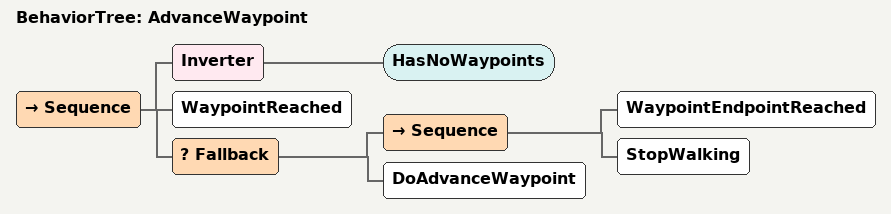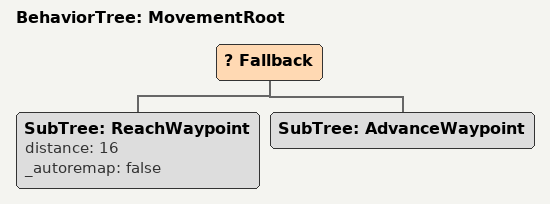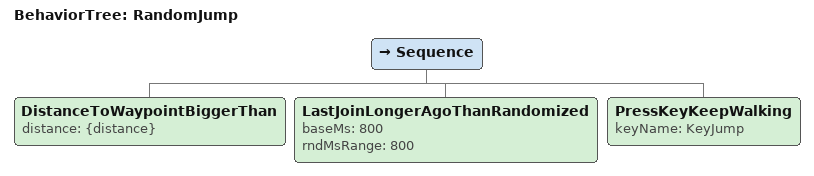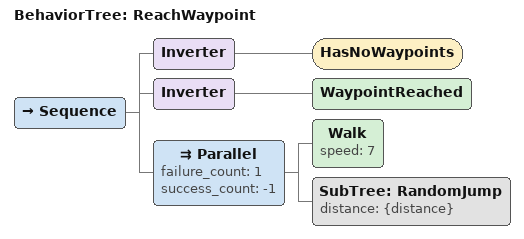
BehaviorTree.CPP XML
<?xml version="1.0" encoding="UTF-8"?>
<root BTCPP_format="4">
  <BehaviorTree ID="AdvanceWaypoint">
    <Sequence>
      <Inverter>
        <HasNoWaypoints/>
      </Inverter>
      <WaypointReached/>
      <Fallback>
        <Sequence>
          <WaypointEndpointReached/>
          <StopWalking/>
        </Sequence>
        <DoAdvanceWaypoint/>
      </Fallback>
    </Sequence>
  </BehaviorTree>

  <BehaviorTree ID="MovementRoot">
    <Fallback>
      <SubTree ID="ReachWaypoint"
               distance="16"
               _autoremap="false"/>
      <SubTree ID="AdvanceWaypoint"/>
    </Fallback>
  </BehaviorTree>

  <BehaviorTree ID="RandomJump">
    <Sequence>
      <DistanceToWaypointBiggerThan distance="{distance}"/>
      <LastJoinLongerAgoThanRandomized baseMs="800"
                                       rndMsRange="800"/>
      <PressKeyKeepWalking keyName="KeyJump"/>
    </Sequence>
  </BehaviorTree>

  <BehaviorTree ID="ReachWaypoint">
    <Sequence>
      <Inverter>
        <HasNoWaypoints/>
      </Inverter>
      <Inverter>
        <WaypointReached/>
      </Inverter>
      <Parallel failure_count="1"
                success_count="-1">
        <Walk speed="7"/>
        <SubTree ID="RandomJump"
                 distance="{distance}"/>
      </Parallel>
    </Sequence>
  </BehaviorTree>

</root>
